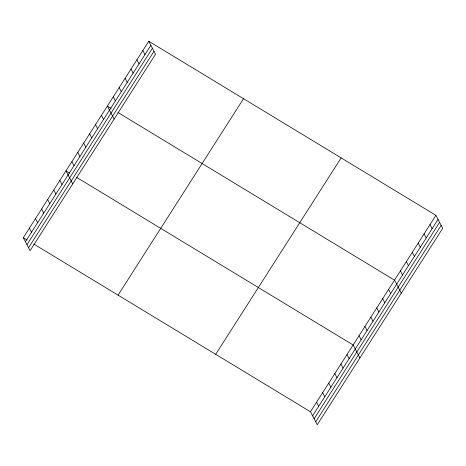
<?xml version="1.0" encoding="UTF-8"?>
<svg xmlns="http://www.w3.org/2000/svg" width="466" height="466" viewBox="0 0 466 466"><rect width="100%" height="100%" fill="white"/><g stroke="black" fill="none" stroke-linecap="round" stroke-linejoin="round"><path stroke-width="0.7" d="M148.759 41.258L155.545 54.237L30.086 250.661L23.3 237.683L148.759 41.258L435.914 215.339L442.7 228.317L317.241 424.742L310.455 411.763L33.832 244.067M25.432 241.761L150.885 45.336M26.97 244.697L152.423 48.272M28.548 247.726L154.007 51.301M118.061 295.129L243.52 98.705M215.694 354.317L341.153 157.892M310.455 411.763L435.914 215.339M312.587 415.835L438.046 219.41M314.125 418.777L439.584 222.352M315.709 421.806L441.162 225.381M111.071 108.333L107.355 106.079L114.141 119.057M117.886 112.463L394.516 280.153L401.302 293.137M69.673 173.148L65.956 170.9L72.743 183.878M76.482 177.284L353.112 344.974L359.898 357.958M23.3 237.683L27.016 239.938M430.002 224.595L432.128 228.672M424.083 233.856L426.215 237.934M418.171 243.118L420.303 247.19M412.259 252.374L414.385 256.451M406.34 261.636L408.472 265.713M400.428 270.897L402.56 274.975M388.597 289.415L390.729 293.493M382.685 298.677L384.817 302.754M376.767 307.939L378.899 312.01M370.854 317.195L372.986 321.272M364.942 326.456L367.074 330.534M359.024 335.718L361.156 339.79M347.019 354.515L349.151 358.593M340.926 364.057L343.058 368.134M334.833 373.598L336.965 377.676M328.74 383.139L330.866 387.217M322.647 392.681L324.773 396.758M142.841 50.52L144.973 54.592M316.548 402.222L318.68 406.294M136.928 59.776L139.06 63.854M131.016 69.038L133.142 73.115M125.098 78.3L127.23 82.377M119.185 87.556L121.317 91.633M113.273 96.817L115.399 100.895M101.442 115.341L103.574 119.413M95.53 124.597L97.656 128.674M89.612 133.859L91.744 137.936M83.699 143.12L85.831 147.192M77.787 152.376L79.913 156.454M71.869 161.638L74.001 165.715M59.864 180.441L61.995 184.513M53.771 189.982L55.897 194.054M47.672 199.518L49.804 203.595M41.579 209.059L43.711 213.137M35.486 218.601L37.618 222.678M29.393 228.142L31.525 232.219"/></g></svg>
